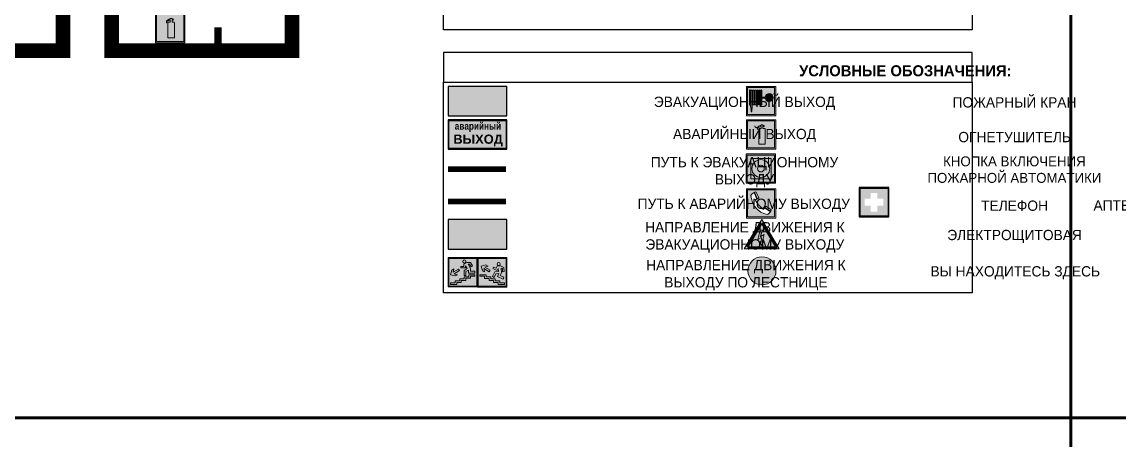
# Model space of a CAD drawing. Header units: millimetres. Extents: x 13114 to 67229, y 22859 to 38520.
# Drawn here: x 17581.7 to 17880.1, y 25457.3 to 25571.1 of the extents above; entities that cross this region are included whole.
import ezdxf

# ---------------------------------------------------------------- set-up
doc = ezdxf.new("R2010")
doc.units = ezdxf.units.MM
doc.linetypes.add('GOST2.303 4', pattern=[7, 5, -2, 0])
doc.layers.add('План_Штампы', color=7, linetype='Continuous')
doc.styles.add('обычный', font='arial.ttf')

# ---------------------------------------------------------------- blocks, each defined once
blk = doc.blocks.new('A$C3E6D3DDE')
at = {"lineweight": 5}
h = blk.add_hatch(color=40, dxfattribs=at)
h.paths.add_polyline_path([(24.1, 1.45), (16.46, -11.35), (31.74, -11.35)])
h.paths.add_polyline_path([(24.09, -0.46), (30.03, -10.41), (18.14, -10.41)], flags=16)
h.paths.add_polyline_path([(24.54, -3.08), (23.41, -6.02), (25.13, -5.01), (24.33, -8.5), (24.82, -8.27), (23.79, -9.86), (23.4, -8.04), (23.8, -8.43), (24.04, -6.29), (22.39, -7.25), (23.44, -3.08)], flags=0)
h = blk.add_hatch(color=256, dxfattribs=at)
h.paths.add_polyline_path([(24.37, 0.03, 0.567511), (23.82, 0.03), (17.59, -10.4, 0.582454), (17.86, -10.88), (30.32, -10.88, 0.582149), (30.6, -10.4)])
h.paths.add_polyline_path([(24.09, -0.46), (18.14, -10.41), (30.03, -10.41)], flags=16)
h.paths.add_polyline_path([(24.54, -3.08), (23.41, -6.02), (25.13, -5.01), (24.33, -8.5), (24.82, -8.27), (23.79, -9.86), (23.4, -8.04), (23.8, -8.43), (24.04, -6.29), (22.39, -7.25), (23.44, -3.08)], flags=0)
h = blk.add_hatch(color=40, dxfattribs=at)
h.paths.add_polyline_path([(24.09, -0.46), (18.14, -10.41), (30.03, -10.41)])
h.paths.add_polyline_path([(24.82, -8.27), (23.79, -9.86), (23.4, -8.04), (23.8, -8.43), (24.04, -6.29), (22.39, -7.25), (23.44, -3.08), (24.54, -3.08), (23.41, -6.02), (25.13, -5.01), (24.33, -8.5)], flags=16)
at = {"color": 40, "lineweight": 5}
for p, q in [((16.46, -11.35), (24.1, 1.45)), ((24.1, 1.45), (31.74, -11.35))]:
    blk.add_line(p, q, dxfattribs=at)
at = {"lineweight": 5}
for p, q in [((17.59, -10.4), (23.82, 0.03)), ((24.37, 0.03), (30.6, -10.4)), ((18.14, -10.41), (24.09, -0.46)), ((23.44, -3.08), (22.39, -7.25)), ((23.41, -6.02), (24.54, -3.08)), ((24.54, -3.08), (23.44, -3.08)), ((24.09, -0.46), (30.03, -10.41)), ((22.39, -7.25), (24.04, -6.29)), ((23.8, -8.43), (23.4, -8.04)), ((23.4, -8.04), (23.79, -9.86)), ((25.13, -5.01), (23.41, -6.02)), ((23.79, -9.86), (24.82, -8.27)), ((24.04, -6.29), (23.8, -8.43)), ((24.33, -8.5), (25.13, -5.01)), ((24.82, -8.27), (24.33, -8.5)), ((17.86, -10.88), (30.32, -10.88)), ((18.14, -10.41), (30.03, -10.41))]:
    blk.add_line(p, q, dxfattribs=at)
at = {"color": 50, "lineweight": 5}
blk.add_line((31.74, -11.35), (16.46, -11.35), dxfattribs=at)
blk = doc.blocks.new('A$C41C009D9')
at = {"true_color": 0xffffff}
blk.add_hatch(color=7, dxfattribs=at).paths.add_polyline_path([(0, 8), (-16, 8), (-16, 0), (0, 0)])
h = blk.add_hatch(color=126)
h.dxf.hatch_style = 1
h.paths.add_polyline_path([(-15.8, 7.8), (-15.8, 0.2), (-0.2, 0.2), (-0.2, 7.8)])
at = {"color": 126}
for points in [[(-16, 0), (0, 0), (0, 8), (-16, 8)], [(-16, 0), (0, 0), (0, 8), (-16, 8)], [(-15.8, 7.8), (-0.2, 7.8), (-0.2, 0.2), (-15.8, 0.2)]]:
    blk.add_lwpolyline(points, close=True, dxfattribs=at)
at = {"color": 7, "true_color": 0xffffff, "insert": (-15.8, 7.3), "char_height": 2.5, "width": 15.5999, "attachment_point": 1, "style": 'обычный'}
blk.add_mtext('\\pi1.6133;{\\fArial|b1|i0|c204|p34;\\H0.8x;\\W0.8;аварийный\\H1.25x;\\W1;\\P\\pi1.2327;ВЫХОД}', dxfattribs=at)
blk = doc.blocks.new('A$C32E8229D')
at = {"true_color": 0xffffff}
blk.add_hatch(color=7, dxfattribs=at).paths.add_polyline_path([(0, 0), (0, -8), (16, -8), (16, 0)])
h = blk.add_hatch(color=126)
h.paths.add_polyline_path([(0.2, -0.2), (15.8, -0.2), (15.8, -7.8), (0.2, -7.8)])
h.paths.add_polyline_path([(13.49, -2.05), (12.08, -2.05), (11.37, -2.63, 0.162397), (11.29, -2.84), (11.29, -3.63), (10.35, -3.63), (10.35, -4.05), (11.68, -4.05), (11.68, -3.48), (12.26, -4.28), (11.29, -5.1), (11.29, -6.78), (11.85, -6.78), (11.85, -5.44), (12.8, -4.64), (12.8, -5.94), (14.46, -5.94), (14.46, -5.39), (13.45, -5.39), (13.45, -3.97), (12.46, -2.59), (13.15, -2.59), (13.69, -3.34), (14.18, -3)], flags=16)
h.paths.add_polyline_path([(10.74, -1.82, 1), (11.8, -1.82, 1)], flags=16)
h.paths.add_polyline_path([(9.39, -3.59), (5.99, -3.59), (6.56, -3.03), (5.91, -3.03), (5.1, -3.83), (5.91, -4.64), (6.56, -4.64), (5.99, -4.09), (9.39, -4.09)], flags=16)
h.paths.add_polyline_path([(4.29, -1.08), (1.72, -1.08), (1.72, -6.6), (4.29, -6.6)], flags=16)
at = {"color": 126}
blk.add_lwpolyline([(16, -8), (0, -8), (0, 0), (16, 0)], close=True, dxfattribs=at)
blk = doc.blocks.new('A$C54414219')
at = {"true_color": 0xffffff}
h = blk.add_hatch(color=7, dxfattribs=at)
h.paths.add_polyline_path([(2.39, -9.45), (2.39, -18.3), (11.23, -18.3), (11.23, -9.45)], flags=0)
h.paths.add_polyline_path([(10.71, -13.87, -1), (2.92, -13.87, -1)], flags=0)
h.paths.add_polyline_path([(8.3, -13.87, -1), (5.33, -13.87, -1)], flags=0)
h.paths.add_polyline_path([(0.41, -7.47), (0.41, -20.27), (13.21, -20.27), (13.21, -7.47)])
h.paths.add_polyline_path([(0.92, -19.77), (12.71, -19.77), (12.71, -7.98), (0.92, -7.98)], flags=16)
h.paths.add_polyline_path([(11.23, -9.45), (11.23, -18.3), (2.39, -18.3), (2.39, -9.45)], flags=0)
at = {"lineweight": 5}
h = blk.add_hatch(color=242, dxfattribs=at)
h.paths.add_polyline_path([(12.71, -7.98), (0.92, -7.98), (0.92, -19.77), (12.71, -19.77)])
h.paths.add_polyline_path([(11.23, -18.3), (2.39, -18.3), (2.39, -9.45), (11.23, -9.45)], flags=16)
h.paths.add_polyline_path([(10.71, -13.87, -1), (2.92, -13.87, -1)], flags=0)
h.paths.add_polyline_path([(8.3, -13.87, -1), (5.33, -13.87, -1)], flags=0)
at = {"true_color": 0xffffff}
h = blk.add_hatch(color=7, dxfattribs=at)
h.paths.add_polyline_path([(2.39, -9.45), (2.39, -18.3), (11.23, -18.3), (11.23, -9.45)])
h.paths.add_polyline_path([(10.71, -13.87, -1), (2.92, -13.87, -1)], flags=16)
h.paths.add_polyline_path([(8.3, -13.87, -1), (5.33, -13.87, -1)], flags=0)
at = {"lineweight": 5}
h = blk.add_hatch(color=242, dxfattribs=at)
h.paths.add_polyline_path([(2.92, -13.87, 1), (10.71, -13.87, 1)])
h.paths.add_polyline_path([(8.3, -13.87, -1), (5.33, -13.87, -1)], flags=16)
at = {"color": 242, "lineweight": 5}
for p, q in [((0.41, -20.27), (0.41, -7.47)), ((0.41, -7.47), (13.21, -7.47)), ((0.41, -7.47), (13.21, -7.47)), ((13.21, -20.27), (13.21, -7.47)), ((0.41, -20.27), (13.21, -20.27))]:
    blk.add_line(p, q, dxfattribs=at)
for points in [[(0.92, -7.98), (12.71, -7.98), (12.71, -19.77), (0.92, -19.77)], [(2.39, -9.45), (11.23, -9.45), (11.23, -18.3), (2.39, -18.3)]]:
    blk.add_lwpolyline(points, close=True, dxfattribs=at)
for radius in [3.89, 1.49]:
    blk.add_circle((6.81, -13.87), radius, dxfattribs=at)
blk = doc.blocks.new('A$C456E1F9C')
at = {"lineweight": 5}
h = blk.add_hatch(color=242, dxfattribs=at)
h.paths.add_polyline_path([(0.51, -1.47), (0.51, -13.26), (12.29, -13.26), (12.29, -1.47)])
h.paths.add_polyline_path([(5.42, -4.95, -0.254479), (4.78, -5.4), (3.52, -2.53, -0.209735), (4.23, -2.4)], flags=16)
h.paths.add_polyline_path([(8.53, -8.6), (10.87, -10.17), (10.54, -10.76), (8.03, -9.13, -0.192251)], flags=16)
h.paths.add_polyline_path([(4.61, -5.49, 0.005518), (3.87, -5.72, 0.128647), (7.49, -10.01, 0.00809), (7.83, -9.33), (10.47, -10.97, -0.16736), (8.99, -12.25, -0.327862), (1.95, -3.95, -0.166952), (3.36, -2.62)], flags=16)
at = {"color": 242, "lineweight": 5}
for p, q in [((0, -13.77), (0, -0.97)), ((12.8, -0.97), (0, -0.97)), ((4.61, -5.49), (3.36, -2.62)), ((3.52, -2.53), (4.78, -5.4)), ((4.23, -2.4), (5.42, -4.95)), ((12.8, -13.77), (12.8, -0.97)), ((7.83, -9.33), (10.47, -10.97)), ((8.03, -9.13), (10.54, -10.76)), ((10.81, -10.12), (8.53, -8.6)), ((0, -13.77), (12.8, -13.77)), ((10.54, -10.76), (10.8, -10.3)), ((10.8, -10.3), (10.81, -10.12))]:
    blk.add_line(p, q, dxfattribs=at)
blk.add_lwpolyline([(0.51, -1.47), (12.29, -1.47), (12.29, -13.26), (0.51, -13.26)], close=True, dxfattribs=at)
for centre, radius, start, end in [((4.59, -5.34), 2.99, 114.2845, 152.1974), ((11.12, -3.31), 9.19, 183.9915, 256.6009), ((4.02, -3.27), 0.891, 76.3284, 123.7092), ((14.98, -39.1), 35.17, 107.1487, 108.4135), ((13.86, -0.94), 11.08, 205.5536, 234.8762), ((4.68, -4.59), 0.824, 276.9621, 334.0723), ((-13.31, 0.8), 23.44, 332.5487, 334.4027), ((8.94, -9.5), 0.989, 114.4092, 157.9388), ((7.87, -9.46), 3, 291.9291, 329.9329)]:
    blk.add_arc(centre, radius, start, end, dxfattribs=at)
blk = doc.blocks.new('A$C18900ED3')
h = blk.add_hatch(color=126)
h.paths.add_polyline_path([(-0.18, -0.18), (-7.02, -0.18), (-7.02, -7.02), (-0.18, -7.02)])
h.paths.add_polyline_path([(-5.89, -4.46), (-5.89, -2.77), (-4.46, -2.77), (-4.46, -1.31), (-2.77, -1.31), (-2.77, -2.77), (-1.33, -2.77), (-1.33, -4.46), (-2.77, -4.46), (-2.77, -5.89), (-4.46, -5.89), (-4.46, -4.46)], flags=16)
at = {"color": 126}
for p, q in [((-7.2, 0), (-7.2, -7.2)), ((0, 0), (-7.2, 0)), ((0, -7.2), (0, 0)), ((-7.02, -7.02), (-7.02, -0.18)), ((-7.02, -0.18), (-0.18, -0.18)), ((-0.18, -0.18), (-0.18, -7.02)), ((-7.2, -7.2), (0, -7.2)), ((-0.18, -7.02), (-7.02, -7.02))]:
    blk.add_line(p, q, dxfattribs=at)
blk = doc.blocks.new('A$C7B4425F7')
at = {"true_color": 0xffffff}
blk.add_hatch(color=7, dxfattribs=at).paths.add_polyline_path([(0, 0), (-16, 0), (-16, -8), (0, -8)])
h = blk.add_hatch(color=126)
h.paths.add_polyline_path([(-0.2, -0.2), (-15.8, -0.2), (-15.8, -7.8), (-0.2, -7.8)])
h.paths.add_polyline_path([(-11.76, -2.03), (-11.76, -3.66), (-11.17, -3.66, -0.568275), (-11.17, -6.18), (-12.58, -6.18), (-12.58, -2.03)], flags=16)
h.paths.add_polyline_path([(-13.33, -4.12, -0.495768), (-13.59, -6.18), (-15.03, -6.18), (-15.03, -2.03), (-13.59, -2.03, -0.487973)], flags=16)
h.paths.add_polyline_path([(-10.25, -2.03), (-9.48, -2.03), (-9.48, -6.18), (-10.25, -6.18)], flags=16)
h.paths.add_polyline_path([(-13.84, -3.69), (-14.24, -3.69), (-14.24, -3.03), (-13.9, -3.03, -0.692621)], flags=0)
h.paths.add_polyline_path([(-9.15, -2.03), (-8.4, -2.03), (-8.04, -3.07), (-7.68, -2.03), (-6.93, -2.03), (-7.64, -4.1), (-6.93, -6.18), (-7.68, -6.18), (-8.04, -5.14), (-8.4, -6.18), (-9.15, -6.18), (-8.44, -4.1)], flags=16)
h.paths.add_polyline_path([(-11.76, -4.46), (-11.42, -4.46, -0.692621), (-11.36, -5.12), (-11.76, -5.12)], flags=0)
h.paths.add_polyline_path([(-13.9, -5.2), (-14.24, -5.2), (-14.24, -4.55), (-13.84, -4.55, -0.708038)], flags=0)
edge = h.paths.add_edge_path(flags=16)
edge.add_ellipse((-5.51, -4.08), major_axis=(0, 2.05), ratio=0.586184, start_angle=0, end_angle=360)
edge = h.paths.add_edge_path(flags=0)
edge.add_ellipse((-5.51, -4.08), major_axis=(0, 1.14), ratio=0.454828, start_angle=0, end_angle=360)
h.paths.add_polyline_path([(-4.13, -4.96, 0.377264), (-3.48, -4.52, 0.0555), (-3.16, -2.03), (-1.66, -2.03), (-1.66, -4.96), (-0.96, -4.96), (-0.96, -7.01), (-1.75, -7.01), (-1.75, -6.18), (-3.3, -6.18), (-3.3, -7.02), (-4.13, -7.02)], flags=16)
h.paths.add_polyline_path([(-2.73, -2.91), (-2.28, -2.91), (-2.28, -4.96), (-3.05, -4.96, 0.079136)], flags=0)
at = {"color": 126}
blk.add_lwpolyline([(-16, -8), (0, -8), (0, 0), (-16, 0)], close=True, dxfattribs=at)
blk = doc.blocks.new('A$C37112FD5')
at = {"true_color": 0xf5f5ff}
h = blk.add_hatch(color=7, dxfattribs=at)
h.dxf.hatch_style = 1
h.paths.add_polyline_path([(12.8, -7.4), (0, -7.4), (0, -20.2), (12.8, -20.2)])
h.paths.add_polyline_path([(12.29, -7.91), (12.29, -19.69), (0.51, -19.69), (0.51, -7.91)], flags=16)
h.paths.add_polyline_path([(4.98, -9.04, -0.42597), (5.17, -9.22), (5.17, -12.25), (5.17, -15.29, -0.432244), (4.98, -15.47), (4.83, -15.47, -0.42597), (4.64, -15.29), (4.64, -12.25), (4.64, -9.22, -0.432244), (4.83, -9.04)], flags=0)
h.paths.add_polyline_path([(4.28, -9.22), (4.28, -12.25), (4.28, -15.29, -0.432244), (4.09, -15.47), (3.94, -15.47, -0.42597), (3.75, -15.29), (3.75, -12.25), (3.75, -9.22, -0.432244), (3.94, -9.04), (4.09, -9.04, -0.42597)], flags=0)
h.paths.add_polyline_path([(5.72, -9.04), (5.87, -9.04, -0.42597), (6.06, -9.22), (6.06, -12.25), (6.06, -15.29, -0.432244), (5.87, -15.47), (5.72, -15.47, -0.42597), (5.53, -15.29), (5.53, -12.25), (5.53, -9.22, -0.432244)], flags=0)
h.paths.add_polyline_path([(6.42, -8.9), (6.5, -8.9, -0.42597), (6.69, -9.08), (6.69, -12.03), (8.21, -12.03, -15.824349), (8.21, -12.47), (6.69, -12.47), (6.69, -15.42, -0.432244), (6.5, -15.6), (6.42, -15.6)], flags=0)
h.paths.add_polyline_path([(3.39, -9.22), (3.39, -12.25), (3.39, -15.29, -0.432244), (3.2, -15.47), (3.05, -15.47, -0.42597), (2.85, -15.29), (2.85, -12.25), (2.85, -9.22, -0.432244), (3.05, -9.04), (3.2, -9.04, -0.42597)], flags=0)
h.paths.add_polyline_path([(2.5, -9.22), (2.5, -16.71), (1.96, -16.71), (1.96, -9.22, -0.432244), (2.15, -9.04), (2.31, -9.04, -0.42597)], flags=0)
h.paths.add_polyline_path([(1.61, -8.9), (1.61, -15.6), (1.57, -15.6, -0.42597), (1.37, -15.42), (1.37, -12.03), (1.37, -9.09, -0.432244), (1.57, -8.9)], flags=0)
h.paths.add_polyline_path([(9.76, -10.81), (9.76, -12.03), (8.49, -12.03, -0.336371)], flags=0)
h.paths.add_polyline_path([(8.49, -12.47), (9.76, -12.47), (9.76, -13.7, -0.336371)], flags=0)
h.paths.add_polyline_path([(10.11, -10.81, -0.336371), (11.38, -12.03), (10.11, -12.03)], flags=0)
h.paths.add_polyline_path([(10.11, -12.47), (11.38, -12.47, -0.336371), (10.11, -13.7)], flags=0)
h.paths.add_polyline_path([(2.5, -16.84), (2.5, -17.05), (1.97, -17.05), (1.97, -16.84)], flags=0)
h.paths.add_polyline_path([(2.5, -17.24, -0.033778), (2.24, -18.6, -0.033778), (1.97, -17.24)], flags=0)
h = blk.add_hatch(color=242)
h.dxf.hatch_style = 1
h.paths.add_polyline_path([(12.29, -7.91), (0.51, -7.91), (0.51, -19.69), (12.29, -19.69)])
h.paths.add_polyline_path([(6.42, -15.6), (6.42, -8.9), (6.5, -8.9, -0.42597), (6.69, -9.08), (6.69, -12.03), (8.21, -12.03, -15.824349), (8.21, -12.47), (6.69, -12.47), (6.69, -15.42, -0.432244), (6.5, -15.6)], flags=16)
h.paths.add_polyline_path([(5.87, -15.47), (5.72, -15.47, -0.42597), (5.53, -15.29), (5.53, -12.25), (5.53, -9.22, -0.432244), (5.72, -9.04), (5.87, -9.04, -0.42597), (6.06, -9.22), (6.06, -12.25), (6.06, -15.29, -0.432244)], flags=16)
h.paths.add_polyline_path([(4.98, -15.47), (4.83, -15.47, -0.42597), (4.64, -15.29), (4.64, -12.25), (4.64, -9.22, -0.432244), (4.83, -9.04), (4.98, -9.04, -0.42597), (5.17, -9.22), (5.17, -12.25), (5.17, -15.29, -0.432244)], flags=16)
h.paths.add_polyline_path([(4.09, -15.47), (3.94, -15.47, -0.42597), (3.75, -15.29), (3.75, -12.25), (3.75, -9.22, -0.432244), (3.94, -9.04), (4.09, -9.04, -0.42597), (4.28, -9.22), (4.28, -12.25), (4.28, -15.29, -0.432244)], flags=16)
h.paths.add_polyline_path([(3.2, -15.47), (3.05, -15.47, -0.42597), (2.85, -15.29), (2.85, -12.25), (2.85, -9.22, -0.432244), (3.05, -9.04), (3.2, -9.04, -0.42597), (3.39, -9.22), (3.39, -12.25), (3.39, -15.29, -0.432244)], flags=16)
h.paths.add_polyline_path([(2.5, -17.05), (1.97, -17.05), (1.97, -16.84), (2.5, -16.84)], flags=16)
h.paths.add_polyline_path([(2.5, -17.24, -0.033778), (2.24, -18.6, -0.033778), (1.97, -17.24)], flags=16)
h.paths.add_polyline_path([(2.5, -16.71), (1.96, -16.71), (1.96, -9.22, -0.432244), (2.15, -9.04), (2.31, -9.04, -0.42597), (2.5, -9.22)], flags=16)
h.paths.add_polyline_path([(1.61, -15.6), (1.57, -15.6, -0.42597), (1.37, -15.42), (1.37, -12.03), (1.37, -9.09, -0.432244), (1.57, -8.9), (1.61, -8.9)], flags=16)
h.paths.add_polyline_path([(8.49, -12.47), (9.76, -12.47), (9.76, -13.7, -0.336371)], flags=0)
h.paths.add_polyline_path([(10.11, -13.7), (10.11, -12.47), (11.38, -12.47, -0.336371)], flags=0)
h.paths.add_polyline_path([(8.49, -12.03, -0.336371), (9.76, -10.81), (9.76, -12.03)], flags=0)
h.paths.add_polyline_path([(10.11, -12.03), (10.11, -10.81, -0.336371), (11.38, -12.03)], flags=0)
h = blk.add_hatch(color=7, dxfattribs=at)
h.dxf.hatch_style = 1
h.paths.add_polyline_path([(1.61, -8.9), (1.57, -8.9, 0.432244), (1.37, -9.09), (1.37, -12.03), (1.37, -15.42, 0.42597), (1.57, -15.6), (1.61, -15.6)])
h.paths.add_polyline_path([(2.5, -9.22, 0.42597), (2.31, -9.04), (2.15, -9.04, 0.432244), (1.96, -9.22), (1.96, -16.71), (2.5, -16.71)])
h.paths.add_polyline_path([(2.5, -16.84), (1.97, -16.84), (1.97, -17.05), (2.5, -17.05)])
h.paths.add_polyline_path([(2.5, -17.24), (1.97, -17.24, 0.033778), (2.24, -18.6, 0.033778)])
h.paths.add_polyline_path([(3.39, -12.25), (3.39, -9.22, 0.42597), (3.2, -9.04), (3.05, -9.04, 0.432244), (2.85, -9.22), (2.85, -12.25), (2.85, -15.29, 0.42597), (3.05, -15.47), (3.2, -15.47, 0.432244), (3.39, -15.29)])
h.paths.add_polyline_path([(4.28, -12.25), (4.28, -9.22, 0.42597), (4.09, -9.04), (3.94, -9.04, 0.432244), (3.75, -9.22), (3.75, -12.25), (3.75, -15.29, 0.42597), (3.94, -15.47), (4.09, -15.47, 0.432244), (4.28, -15.29)])
h.paths.add_polyline_path([(5.17, -12.25), (5.17, -9.22, 0.42597), (4.98, -9.04), (4.83, -9.04, 0.432244), (4.64, -9.22), (4.64, -12.25), (4.64, -15.29, 0.42597), (4.83, -15.47), (4.98, -15.47, 0.432244), (5.17, -15.29)])
h.paths.add_polyline_path([(6.06, -12.25), (6.06, -9.22, 0.42597), (5.87, -9.04), (5.72, -9.04, 0.432244), (5.53, -9.22), (5.53, -12.25), (5.53, -15.29, 0.42597), (5.72, -15.47), (5.87, -15.47, 0.432244), (6.06, -15.29)])
h.paths.add_polyline_path([(6.69, -12.47), (8.21, -12.47, 15.824349), (8.21, -12.03), (6.69, -12.03), (6.69, -9.08, 0.42597), (6.5, -8.9), (6.42, -8.9), (6.42, -15.6), (6.5, -15.6, 0.432244), (6.69, -15.42)])
h.paths.add_polyline_path([(8.49, -12.47), (9.76, -12.47), (9.76, -13.7, -0.336371)], flags=16)
h.paths.add_polyline_path([(8.49, -12.03, -0.336371), (9.76, -10.81), (9.76, -12.03)], flags=16)
h.paths.add_polyline_path([(10.11, -12.47), (11.38, -12.47, -0.336371), (10.11, -13.7)], flags=16)
h.paths.add_polyline_path([(10.11, -12.03), (10.11, -10.81, -0.336371), (11.38, -12.03)], flags=16)
h = blk.add_hatch(color=242)
h.dxf.hatch_style = 1
h.paths.add_polyline_path([(9.76, -10.81, 0.336371), (8.49, -12.03), (9.76, -12.03)])
h.paths.add_polyline_path([(10.11, -10.81), (10.11, -12.03), (11.38, -12.03, 0.336371)])
h.paths.add_polyline_path([(11.38, -12.47), (10.11, -12.47), (10.11, -13.7, 0.336371)])
h.paths.add_polyline_path([(9.76, -12.47), (8.49, -12.47, 0.336371), (9.76, -13.7)])
at = {"color": 242, "lineweight": 5}
for p, q in [((0, -20.2), (0, -7.4)), ((0, -7.4), (12.8, -7.4)), ((1.37, -12.03), (1.37, -9.08)), ((1.57, -8.9), (1.61, -8.9)), ((1.61, -8.9), (1.61, -15.6)), ((1.96, -16.71), (1.96, -9.22)), ((2.15, -9.04), (2.31, -9.04)), ((2.5, -16.71), (2.5, -9.22)), ((2.85, -12.25), (2.85, -9.22)), ((3.05, -9.04), (3.2, -9.04)), ((3.39, -12.25), (3.39, -9.22)), ((3.75, -12.25), (3.75, -9.22)), ((3.94, -9.04), (4.09, -9.04)), ((4.28, -12.25), (4.28, -9.22)), ((4.64, -12.25), (4.64, -9.22)), ((4.83, -9.04), (4.98, -9.04)), ((5.17, -12.25), (5.17, -9.22)), ((5.53, -12.25), (5.53, -9.22)), ((5.72, -9.04), (5.87, -9.04)), ((6.06, -12.25), (6.06, -9.22)), ((6.42, -8.9), (6.42, -15.6)), ((6.5, -8.9), (6.42, -8.9)), ((6.69, -12.03), (6.69, -9.08)), ((12.8, -20.2), (12.8, -7.4)), ((1.37, -12.03), (1.37, -15.42)), ((2.85, -12.25), (2.85, -15.29)), ((3.39, -12.25), (3.39, -15.29)), ((3.75, -12.25), (3.75, -15.29)), ((4.28, -12.25), (4.28, -15.29)), ((4.64, -12.25), (4.64, -15.29)), ((5.17, -12.25), (5.17, -15.29)), ((5.53, -12.25), (5.53, -15.29)), ((6.06, -12.25), (6.06, -15.29)), ((8.21, -12.03), (6.69, -12.03)), ((8.21, -12.47), (6.69, -12.47)), ((6.69, -12.47), (6.69, -15.42)), ((9.76, -12.03), (8.49, -12.03)), ((9.76, -12.47), (8.49, -12.47)), ((9.76, -10.81), (9.76, -12.03)), ((9.76, -12.47), (9.76, -13.7)), ((10.11, -10.81), (10.11, -12.03)), ((11.38, -12.03), (10.11, -12.03)), ((11.38, -12.47), (10.11, -12.47)), ((10.11, -12.47), (10.11, -13.7)), ((1.57, -15.6), (1.61, -15.6)), ((1.96, -16.71), (2.5, -16.71)), ((1.97, -16.84), (2.5, -16.84)), ((1.97, -17.05), (1.97, -16.84)), ((2.5, -17.05), (1.97, -17.05)), ((1.97, -17.24), (2.5, -17.24)), ((2.5, -16.84), (2.5, -17.05)), ((3.05, -15.47), (3.2, -15.47)), ((3.94, -15.47), (4.09, -15.47)), ((4.83, -15.47), (4.98, -15.47)), ((5.72, -15.47), (5.87, -15.47)), ((6.42, -15.6), (6.5, -15.6)), ((0, -20.2), (12.8, -20.2))]:
    blk.add_line(p, q, dxfattribs=at)
blk.add_lwpolyline([(0.51, -7.91), (12.29, -7.91), (12.29, -19.69), (0.51, -19.69)], close=True, dxfattribs=at)
for centre, radius, start, end in [((1.56, -9.09), 0.182, 87.1027, 180.6071), ((2.15, -9.22), 0.182, 87.1027, 180.6071), ((2.32, -9.22), 0.182, 359.3929, 92.8973), ((3.04, -9.22), 0.182, 87.1027, 180.6071), ((3.21, -9.22), 0.182, 359.3929, 92.8973), ((3.93, -9.22), 0.182, 87.1027, 180.6071), ((4.1, -9.22), 0.182, 359.3929, 92.8973), ((4.82, -9.22), 0.182, 87.1027, 180.6071), ((4.99, -9.22), 0.182, 359.3929, 92.8973), ((5.71, -9.22), 0.182, 87.1027, 180.6071), ((5.88, -9.22), 0.182, 359.3929, 92.8973), ((6.51, -9.09), 0.182, 359.3929, 92.8973), ((9.93, -12.25), 1.74, 187.2319, 172.7681), ((9.93, -12.25), 1.46, 96.9927, 171.3585), ((9.93, -12.25), 1.46, 188.6415, 263.0073), ((9.93, -12.25), 1.46, 8.6415, 83.0073), ((9.93, -12.25), 1.46, 276.9927, 351.3585), ((1.56, -15.42), 0.182, 179.3929, 272.8973), ((12.17, -15.98), 10.27, 187.041, 194.7793), ((-7.7, -15.98), 10.27, 345.2207, 352.959), ((3.04, -15.29), 0.182, 179.3929, 272.8973), ((3.21, -15.29), 0.182, 267.1027, 0.6071), ((3.93, -15.29), 0.182, 179.3929, 272.8973), ((4.1, -15.29), 0.182, 267.1027, 0.6071), ((4.82, -15.29), 0.182, 179.3929, 272.8973), ((4.99, -15.29), 0.182, 267.1027, 0.6071), ((5.71, -15.29), 0.182, 179.3929, 272.8973), ((5.88, -15.29), 0.182, 267.1027, 0.6071), ((6.51, -15.42), 0.182, 267.1027, 0.6071)]:
    blk.add_arc(centre, radius, start, end, dxfattribs=at)
blk = doc.blocks.new('A$C3AD82952')
at = {"true_color": 0xf5f5ff}
h = blk.add_hatch(color=7, dxfattribs=at)
h.dxf.hatch_style = 1
h.paths.add_polyline_path([(8.21, 8.73, 0.414214), (7.89, 9.05), (7.22, 9.05), (7.22, 9.92), (7.59, 9.92, 1), (7.57, 10.36), (7.22, 10.36), (7.22, 10.6), (6.43, 10.6), (6.43, 10.36), (6.01, 10.36), (4.74, 9.59), (4.74, 8.69), (4.98, 8.73), (4.98, 9.26), (6.12, 9.91), (6.43, 9.91), (6.43, 9.05), (5.76, 9.05, 0.414214), (5.44, 8.73), (5.44, 2.2), (8.21, 2.2)], flags=0)
h.paths.add_polyline_path([(12.8, 12.8), (0, 12.8), (0, 0), (12.8, 0)])
h.paths.add_polyline_path([(0.51, 12.29), (12.29, 12.29), (12.29, 0.51), (0.51, 0.51)], flags=16)
h.paths.add_polyline_path([(4.74, 9.59), (6.01, 10.36), (6.43, 10.36), (6.43, 10.6), (7.22, 10.6), (7.22, 10.36), (7.59, 10.36, -0.94586), (7.59, 9.92), (7.22, 9.92), (7.22, 9.05), (7.89, 9.05, -0.414214), (8.21, 8.73), (8.21, 2.2), (5.44, 2.2), (5.44, 8.73, -0.414214), (5.76, 9.05), (6.43, 9.05), (6.43, 9.91), (6.12, 9.91), (4.98, 9.26), (4.98, 8.73), (4.74, 8.69)], flags=0)
h = blk.add_hatch(color=242)
h.dxf.hatch_style = 1
h.paths.add_polyline_path([(12.29, 12.29), (0.51, 12.29), (0.51, 0.51), (12.29, 0.51)])
h.paths.add_polyline_path([(4.74, 8.69), (4.74, 9.59), (6.01, 10.36), (6.43, 10.36), (6.43, 10.6), (7.22, 10.6), (7.22, 10.36), (7.59, 10.36, -0.94586), (7.59, 9.92), (7.22, 9.92), (7.22, 9.05), (7.89, 9.05, -0.414214), (8.21, 8.73), (8.21, 2.2), (5.44, 2.2), (5.44, 8.73, -0.414214), (5.76, 9.05), (6.43, 9.05), (6.43, 9.91), (6.12, 9.91), (4.98, 9.26), (4.98, 8.73)], flags=16)
h = blk.add_hatch(color=7, dxfattribs=at)
h.dxf.hatch_style = 1
h.paths.add_polyline_path([(8.21, 8.73, 0.414214), (7.89, 9.05), (7.22, 9.05), (7.22, 9.92), (7.59, 9.92, 1), (7.57, 10.36), (7.22, 10.36), (7.22, 10.6), (6.43, 10.6), (6.43, 10.36), (6.01, 10.36), (4.74, 9.59), (4.74, 8.69), (4.98, 8.73), (4.98, 9.26), (6.12, 9.91), (6.43, 9.91), (6.43, 9.05), (5.76, 9.05, 0.414214), (5.44, 8.73), (5.44, 2.2), (8.21, 2.2)])
at = {"color": 242, "lineweight": 5}
for p, q in [((0, 0), (0, 12.8)), ((0, 12.8), (12.8, 12.8)), ((6.01, 10.36), (4.74, 9.59)), ((4.74, 9.59), (4.74, 8.69)), ((4.98, 9.26), (6.12, 9.91)), ((6.01, 10.36), (6.43, 10.36)), ((6.12, 9.91), (6.43, 9.91)), ((7.22, 10.6), (6.43, 10.6)), ((6.43, 10.6), (6.43, 10.36)), ((6.43, 9.91), (6.43, 9.05)), ((7.22, 10.36), (7.22, 10.6)), ((7.59, 10.36), (7.22, 10.36)), ((7.22, 9.05), (7.22, 9.92)), ((7.59, 9.92), (7.22, 9.92)), ((12.8, 0), (12.8, 12.8)), ((4.74, 8.69), (4.98, 8.73)), ((4.98, 8.73), (4.98, 9.26)), ((5.44, 2.2), (5.44, 8.73)), ((5.76, 9.05), (6.43, 9.05)), ((7.89, 9.05), (7.22, 9.05)), ((8.21, 2.2), (8.21, 8.73)), ((0, 0), (12.8, 0)), ((5.44, 2.2), (8.21, 2.2))]:
    blk.add_line(p, q, dxfattribs=at)
blk.add_lwpolyline([(0.51, 12.29), (12.29, 12.29), (12.29, 0.51), (0.51, 0.51)], close=True, dxfattribs=at)
for centre, radius, start, end in [((7.58, 10.14), 0.223, 273.1875, 86.8125), ((5.76, 8.73), 0.32, 90, 180), ((7.89, 8.73), 0.32, 0, 90)]:
    blk.add_arc(centre, radius, start, end, dxfattribs=at)
blk = doc.blocks.new('A$C7B8C2D5B')
at = {"lineweight": 0}
h = blk.add_hatch(color=5, dxfattribs=at)
h.dxf.hatch_style = 1
h.paths.add_polyline_path([(1.4, -3.02, 1), (-2.11, -3.02, 1)])
at = {"color": 5, "lineweight": 0}
blk.add_circle((-0.36, -3.02), 1.75, dxfattribs=at)
blk = doc.blocks.new('вниз 3')
at = {"lineweight": 0, "true_color": 0xffffff}
h = blk.add_hatch(color=7, dxfattribs=at)
h.dxf.hatch_style = 1
h.paths.add_polyline_path([(40997.5, -4475.69), (40997.25, -4475.28), (40995.76, -4476.15), (40995.97, -4475.23), (40995.39, -4475.56), (40995.05, -4476.83), (40996.33, -4477.17), (40996.91, -4476.83), (40996, -4476.55)], flags=0)
h.paths.add_polyline_path([(40999.81, -4473.95), (41000.22, -4473.95), (41000.64, -4474.67), (41001.03, -4474.43), (41000.46, -4473.49), (41000.42, -4473.49), (40999.43, -4473.49), (40998.68, -4473.92), (40998.68, -4474.57), (40997.88, -4474.57), (40997.88, -4475), (40999.14, -4475), (40999.14, -4474.43), (40999.14, -4474.38), (40999.59, -4475.15), (40998.72, -4475.67), (40998.72, -4477.06), (40999.24, -4477.06), (40999.24, -4475.96), (40999.95, -4475.56), (40999.95, -4476.43), (41001.61, -4476.43), (41001.61, -4475.88), (41000.47, -4475.88), (41000.47, -4475.12)], flags=0)
h.paths.add_polyline_path([(40999.2, -4473.24, 1), (40998.35, -4473.24, 1)], flags=0)
h.paths.add_polyline_path([(41000.46, -4477.26), (41001.69, -4477.26), (41001.69, -4476.84), (41000.03, -4476.84), (41000.03, -4477.39), (40998.78, -4477.39), (40998.78, -4477.95), (40997.53, -4477.95), (40997.53, -4478.5), (40996.29, -4478.5), (40996.29, -4479.06), (40995.05, -4479.06), (40995.05, -4479.48), (40995.29, -4479.48), (40996.72, -4479.48), (40996.72, -4478.92), (40997.97, -4478.92), (40997.97, -4478.36), (40999.2, -4478.36), (40999.2, -4477.81), (41000.46, -4477.81)], flags=0)
h.paths.add_polyline_path([(41002.37, -4472.17), (40994.37, -4472.17), (40994.37, -4480.17), (41002.37, -4480.17)])
h.paths.add_polyline_path([(41002.16, -4479.96), (40994.57, -4479.96), (40994.57, -4472.37), (41002.16, -4472.37)], flags=16)
h.paths.add_polyline_path([(41001.61, -4475.88), (41001.61, -4476.43), (40999.95, -4476.43), (40999.95, -4475.56), (40999.24, -4475.96), (40999.24, -4477.06), (40998.72, -4477.06), (40998.72, -4475.67), (40999.59, -4475.15), (40999.14, -4474.38), (40999.14, -4474.43), (40999.14, -4475), (40997.88, -4475), (40997.88, -4474.57), (40998.68, -4474.57), (40998.68, -4473.92), (40999.43, -4473.49), (41000.42, -4473.49), (41000.46, -4473.49), (41001.03, -4474.43), (41000.64, -4474.67), (41000.22, -4473.95), (40999.81, -4473.95), (41000.47, -4475.12), (41000.47, -4475.88)], flags=0)
h.paths.add_polyline_path([(41001.69, -4476.84), (41001.69, -4477.26), (41000.46, -4477.26), (41000.46, -4477.81), (40999.2, -4477.81), (40999.2, -4478.36), (40997.97, -4478.36), (40997.97, -4478.92), (40996.72, -4478.92), (40996.72, -4479.48), (40995.05, -4479.48), (40995.05, -4479.06), (40996.29, -4479.06), (40996.29, -4478.5), (40997.53, -4478.5), (40997.53, -4477.95), (40998.78, -4477.95), (40998.78, -4477.39), (41000.03, -4477.39), (41000.03, -4476.84)], flags=0)
h.paths.add_polyline_path([(40998.35, -4473.24, -1), (40999.2, -4473.24, -1)], flags=0)
h.paths.add_polyline_path([(40997.5, -4475.69), (40996, -4476.55), (40996.91, -4476.83), (40996.33, -4477.17), (40995.05, -4476.83), (40995.39, -4475.56), (40995.97, -4475.23), (40995.76, -4476.15), (40997.25, -4475.28)], flags=0)
at = {"lineweight": 0}
h = blk.add_hatch(color=126, dxfattribs=at)
h.dxf.hatch_style = 1
h.paths.add_polyline_path([(41002.16, -4472.37), (40994.57, -4472.37), (40994.57, -4479.96), (41002.16, -4479.96)])
h.paths.add_polyline_path([(40995.97, -4475.23), (40995.76, -4476.15), (40997.25, -4475.28), (40997.5, -4475.69), (40996, -4476.55), (40996.91, -4476.83), (40996.33, -4477.17), (40995.05, -4476.83), (40995.39, -4475.56)], flags=16)
h.paths.add_polyline_path([(40997.88, -4474.57), (40998.68, -4474.57), (40998.68, -4473.92), (40999.43, -4473.49), (41000.42, -4473.49), (41000.46, -4473.49), (41001.03, -4474.43), (41000.64, -4474.67), (41000.22, -4473.95), (40999.81, -4473.95), (41000.47, -4475.12), (41000.47, -4475.88), (41001.61, -4475.88), (41001.61, -4476.43), (40999.95, -4476.43), (40999.95, -4475.56), (40999.24, -4475.96), (40999.24, -4477.06), (40998.72, -4477.06), (40998.72, -4475.67), (40999.59, -4475.15), (40999.14, -4474.38), (40999.14, -4474.43), (40999.14, -4475), (40997.88, -4475)], flags=16)
h.paths.add_polyline_path([(40998.35, -4473.24, -1), (40999.2, -4473.24, -1)], flags=16)
h.paths.add_polyline_path([(40997.53, -4477.95), (40998.78, -4477.95), (40998.78, -4477.39), (41000.03, -4477.39), (41000.03, -4476.84), (41001.69, -4476.84), (41001.69, -4477.26), (41000.46, -4477.26), (41000.46, -4477.81), (40999.2, -4477.81), (40999.2, -4478.36), (40997.97, -4478.36), (40997.97, -4478.92), (40996.72, -4478.92), (40996.72, -4479.48), (40995.05, -4479.48), (40995.05, -4479.06), (40996.29, -4479.06), (40996.29, -4478.5), (40997.53, -4478.5)], flags=16)
at = {"lineweight": 0, "true_color": 0xffffff}
h = blk.add_hatch(color=7, dxfattribs=at)
h.dxf.hatch_style = 1
h.paths.add_polyline_path([(40999.2, -4473.24, 1), (40998.35, -4473.24, 1)])
h.paths.add_polyline_path([(40999.81, -4473.95), (41000.22, -4473.95), (41000.64, -4474.67), (41001.03, -4474.43), (41000.46, -4473.49), (41000.42, -4473.49), (40999.43, -4473.49), (40998.68, -4473.92), (40998.68, -4474.57), (40997.88, -4474.57), (40997.88, -4475), (40999.14, -4475), (40999.14, -4474.43), (40999.14, -4474.38), (40999.59, -4475.15), (40998.72, -4475.67), (40998.72, -4477.06), (40999.24, -4477.06), (40999.24, -4475.96), (40999.95, -4475.56), (40999.95, -4476.43), (41001.61, -4476.43), (41001.61, -4475.88), (41000.47, -4475.88), (41000.47, -4475.12)])
h.paths.add_polyline_path([(40999.2, -4477.81), (41000.46, -4477.81), (41000.46, -4477.26), (41001.69, -4477.26), (41001.69, -4476.84), (41000.03, -4476.84), (41000.03, -4477.39), (40998.78, -4477.39), (40998.78, -4477.95), (40997.53, -4477.95), (40997.53, -4478.5), (40996.29, -4478.5), (40996.29, -4479.06), (40995.05, -4479.06), (40995.05, -4479.48), (40995.29, -4479.48), (40996.72, -4479.48), (40996.72, -4478.92), (40997.97, -4478.92), (40997.97, -4478.36), (40999.2, -4478.36)])
h.paths.add_polyline_path([(40997.5, -4475.69), (40997.25, -4475.28), (40995.76, -4476.15), (40995.97, -4475.23), (40995.39, -4475.56), (40995.05, -4476.83), (40996.33, -4477.17), (40996.91, -4476.83), (40996, -4476.55)])
at = {"color": 126, "lineweight": 0}
for points in [[(40994.37, -4472.17), (41002.37, -4472.17), (41002.37, -4480.17), (40994.37, -4480.17)], [(40994.57, -4472.37), (41002.16, -4472.37), (41002.16, -4479.96), (40994.57, -4479.96)]]:
    blk.add_lwpolyline(points, close=True, dxfattribs=at)
for points in [[(40999.14, -4474.43), (40999.14, -4475), (40997.88, -4475), (40997.88, -4474.57), (40998.68, -4474.57), (40998.68, -4473.92), (40999.43, -4473.49), (41000.42, -4473.49), (41000.46, -4473.49), (41001.03, -4474.43), (41000.64, -4474.67), (41000.22, -4473.95), (40999.81, -4473.95), (41000.47, -4475.12), (41000.47, -4475.88), (41001.61, -4475.88), (41001.61, -4476.43), (40999.95, -4476.43), (40999.95, -4475.56), (40999.24, -4475.96), (40999.24, -4477.06), (40998.72, -4477.06), (40998.72, -4475.67), (40999.59, -4475.15), (40999.14, -4474.38), (40999.14, -4474.43)], [(40995.05, -4476.83), (40995.39, -4475.56), (40995.97, -4475.23), (40995.76, -4476.15), (40997.25, -4475.28), (40997.5, -4475.69), (40996, -4476.55), (40996.91, -4476.83), (40996.33, -4477.17), (40995.05, -4476.83)], [(40995.29, -4479.48), (40995.05, -4479.48), (40995.05, -4479.06), (40996.29, -4479.06), (40996.29, -4478.5), (40997.53, -4478.5), (40997.53, -4477.95), (40998.78, -4477.95), (40998.78, -4477.39), (41000.03, -4477.39), (41000.03, -4476.84), (41001.69, -4476.84), (41001.69, -4477.26), (41000.46, -4477.26), (41000.46, -4477.81), (40999.2, -4477.81), (40999.2, -4478.36), (40997.97, -4478.36), (40997.97, -4478.92), (40996.72, -4478.92), (40996.72, -4479.48), (40995.05, -4479.48)]]:
    blk.add_lwpolyline(points, dxfattribs=at)
blk.add_circle((40998.77, -4473.24), 0.426, dxfattribs=at)
blk = doc.blocks.new('вверх')
at = {"lineweight": 0, "true_color": 0xffffff}
h = blk.add_hatch(color=7, dxfattribs=at)
h.dxf.hatch_style = 1
h.paths.add_polyline_path([(40999.03, -4475.37), (41000.53, -4474.51), (40999.62, -4474.22), (41000.2, -4473.88), (41001.48, -4474.22), (41001.13, -4475.49), (41000.55, -4475.82), (41000.76, -4474.91), (40999.27, -4475.77)], flags=0)
h.paths.add_polyline_path([(40998.09, -4474.5), (40998.28, -4474.89), (40997.14, -4475.43), (40996.89, -4474.92), (40996.87, -4474.87), (40996.8, -4475.75), (40997.81, -4475.85), (40998.41, -4477.11), (40997.94, -4477.33), (40997.47, -4476.34), (40996.66, -4476.28), (40997.03, -4477.06), (40995.52, -4477.78), (40995.29, -4477.28), (40996.32, -4476.79), (40996, -4476.11), (40996.09, -4474.77), (40995.72, -4474.94), (40995.64, -4475.77), (40995.2, -4475.72), (40995.3, -4474.63), (40995.33, -4474.61), (40996.23, -4474.19), (40997.09, -4474.25), (40997.37, -4474.84)], flags=0)
h.paths.add_polyline_path([(40997.14, -4473.68, -1), (40996.29, -4473.68, -1)], flags=0)
h.paths.add_polyline_path([(41000.58, -4477.58), (41000.58, -4477.03), (41001.81, -4477.03), (41001.81, -4476.6), (41000.15, -4476.6), (41000.15, -4477.16), (40998.9, -4477.16), (40998.9, -4477.72), (40997.65, -4477.72), (40997.65, -4478.27), (40996.41, -4478.27), (40996.41, -4478.82), (40995.17, -4478.82), (40995.17, -4479.25), (40995.41, -4479.25), (40996.84, -4479.25), (40996.84, -4478.69), (40998.09, -4478.69), (40998.09, -4478.13), (40999.32, -4478.13), (40999.32, -4477.58)], flags=0)
h.paths.add_polyline_path([(41002.49, -4471.94), (40994.49, -4471.94), (40994.49, -4479.94), (41002.49, -4479.94)])
h.paths.add_polyline_path([(41002.28, -4479.72), (40994.69, -4479.72), (40994.69, -4472.14), (41002.28, -4472.14)], flags=16)
h.paths.add_polyline_path([(41001.81, -4476.6), (41001.81, -4477.03), (41000.58, -4477.03), (41000.58, -4477.58), (40999.32, -4477.58), (40999.32, -4478.13), (40998.09, -4478.13), (40998.09, -4478.69), (40996.84, -4478.69), (40996.84, -4479.25), (40995.17, -4479.25), (40995.17, -4478.82), (40996.41, -4478.82), (40996.41, -4478.27), (40997.65, -4478.27), (40997.65, -4477.72), (40998.9, -4477.72), (40998.9, -4477.16), (41000.15, -4477.16), (41000.15, -4476.6)], flags=0)
at = {"lineweight": 0}
h = blk.add_hatch(color=126, dxfattribs=at)
h.dxf.hatch_style = 1
h.paths.add_polyline_path([(40994.69, -4479.72), (41002.28, -4479.72), (41002.28, -4472.14), (40994.69, -4472.14)])
h.paths.add_polyline_path([(40999.03, -4475.37), (41000.53, -4474.51), (40999.62, -4474.22), (41000.2, -4473.88), (41001.48, -4474.22), (41001.13, -4475.49), (41000.55, -4475.82), (41000.76, -4474.91), (40999.27, -4475.77)], flags=16)
h.paths.add_polyline_path([(40997.09, -4474.25), (40997.37, -4474.84), (40998.09, -4474.5), (40998.28, -4474.89), (40997.14, -4475.43), (40996.89, -4474.92), (40996.87, -4474.87), (40996.8, -4475.75), (40997.81, -4475.85), (40998.41, -4477.11), (40997.94, -4477.33), (40997.47, -4476.34), (40996.66, -4476.28), (40997.03, -4477.06), (40995.52, -4477.78), (40995.29, -4477.28), (40996.32, -4476.79), (40996, -4476.11), (40996.09, -4474.77), (40995.72, -4474.94), (40995.64, -4475.77), (40995.2, -4475.72), (40995.3, -4474.63), (40995.33, -4474.61), (40996.23, -4474.19)], flags=16)
h.paths.add_polyline_path([(40996.29, -4473.68, -1), (40997.14, -4473.68, -1)], flags=16)
h.paths.add_polyline_path([(40997.65, -4477.72), (40998.9, -4477.72), (40998.9, -4477.16), (41000.15, -4477.16), (41000.15, -4476.6), (41001.81, -4476.6), (41001.81, -4477.03), (41000.58, -4477.03), (41000.58, -4477.58), (40999.32, -4477.58), (40999.32, -4478.13), (40998.09, -4478.13), (40998.09, -4478.69), (40996.84, -4478.69), (40996.84, -4479.25), (40995.17, -4479.25), (40995.17, -4478.82), (40996.41, -4478.82), (40996.41, -4478.27), (40997.65, -4478.27)], flags=16)
at = {"lineweight": 0, "true_color": 0xffffff}
h = blk.add_hatch(color=7, dxfattribs=at)
h.dxf.hatch_style = 1
h.paths.add_polyline_path([(40997.14, -4473.68, 1), (40996.29, -4473.68, 1)])
h.paths.add_polyline_path([(40998.28, -4474.89), (40998.09, -4474.5), (40997.37, -4474.84), (40997.09, -4474.25), (40996.23, -4474.19), (40995.33, -4474.61), (40995.3, -4474.63), (40995.2, -4475.72), (40995.64, -4475.77), (40995.72, -4474.94), (40996.09, -4474.77), (40996, -4476.11), (40996.32, -4476.79), (40995.29, -4477.28), (40995.52, -4477.78), (40997.03, -4477.06), (40996.66, -4476.28), (40997.47, -4476.34), (40997.94, -4477.33), (40998.41, -4477.11), (40997.81, -4475.85), (40996.8, -4475.75), (40996.87, -4474.87), (40996.89, -4474.92), (40997.14, -4475.43)])
h.paths.add_polyline_path([(40998.09, -4478.13), (40999.32, -4478.13), (40999.32, -4477.58), (41000.58, -4477.58), (41000.58, -4477.03), (41001.81, -4477.03), (41001.81, -4476.6), (41000.15, -4476.6), (41000.15, -4477.16), (40998.9, -4477.16), (40998.9, -4477.72), (40997.65, -4477.72), (40997.65, -4478.27), (40996.41, -4478.27), (40996.41, -4478.82), (40995.17, -4478.82), (40995.17, -4479.25), (40995.41, -4479.25), (40996.84, -4479.25), (40996.84, -4478.69), (40998.09, -4478.69)])
h.paths.add_polyline_path([(40999.03, -4475.37), (40999.27, -4475.77), (41000.76, -4474.91), (41000.55, -4475.82), (41001.13, -4475.49), (41001.48, -4474.22), (41000.2, -4473.88), (40999.62, -4474.22), (41000.53, -4474.51)])
at = {"color": 126, "lineweight": 0}
for points in [[(40994.49, -4471.94), (41002.49, -4471.94), (41002.49, -4479.94), (40994.49, -4479.94)], [(40994.69, -4472.14), (41002.28, -4472.14), (41002.28, -4479.72), (40994.69, -4479.72)]]:
    blk.add_lwpolyline(points, close=True, dxfattribs=at)
for points in [[(40996.89, -4474.92), (40997.14, -4475.43), (40998.28, -4474.89), (40998.09, -4474.5), (40997.37, -4474.84), (40997.09, -4474.25), (40996.23, -4474.19), (40995.33, -4474.61), (40995.3, -4474.63), (40995.2, -4475.72), (40995.64, -4475.77), (40995.72, -4474.94), (40996.09, -4474.77), (40996, -4476.11), (40996.32, -4476.79), (40995.29, -4477.28), (40995.52, -4477.78), (40997.03, -4477.06), (40996.66, -4476.28), (40997.47, -4476.34), (40997.94, -4477.33), (40998.41, -4477.11), (40997.81, -4475.85), (40996.8, -4475.75), (40996.87, -4474.87), (40996.89, -4474.92)], [(41001.48, -4474.22), (41001.13, -4475.49), (41000.55, -4475.82), (41000.76, -4474.91), (40999.27, -4475.77), (40999.03, -4475.37), (41000.53, -4474.51), (40999.62, -4474.22), (41000.2, -4473.88), (41001.48, -4474.22)], [(40995.41, -4479.25), (40995.17, -4479.25), (40995.17, -4478.82), (40996.41, -4478.82), (40996.41, -4478.27), (40997.65, -4478.27), (40997.65, -4477.72), (40998.9, -4477.72), (40998.9, -4477.16), (41000.15, -4477.16), (41000.15, -4476.6), (41001.81, -4476.6), (41001.81, -4477.03), (41000.58, -4477.03), (41000.58, -4477.58), (40999.32, -4477.58), (40999.32, -4478.13), (40998.09, -4478.13), (40998.09, -4478.69), (40996.84, -4478.69), (40996.84, -4479.25), (40995.17, -4479.25)]]:
    blk.add_lwpolyline(points, dxfattribs=at)
blk.add_circle((40996.71, -4473.68), 0.426, dxfattribs=at)

msp = doc.modelspace()

# ---------------------------------------------------------------- linework, layer by layer
at = {"color": 6, "lineweight": 100}
for points in [[(17266.97, 25463.3), (17866.97, 25463.3), (17866.97, 25858.3), (17266.97, 25858.3)], [(17866.97, 25463.3), (18466.97, 25463.3), (18466.97, 25858.3), (17866.97, 25858.3)], [(17266.97, 25068.3), (17866.97, 25068.3), (17866.97, 25463.3), (17266.97, 25463.3)], [(17866.97, 25068.3), (18466.97, 25068.3), (18466.97, 25463.3), (17866.97, 25463.3)]]:
    msp.add_lwpolyline(points, close=True, dxfattribs=at)
at = {"lineweight": 100}
for points, const_width in [([(17546.77, 25724.89), (17591.88, 25724.89), (17591.88, 25716.34), (17606.14, 25716.34), (17606.14, 25724.89), (17683.5, 25724.89), (17683.5, 25583.15), (17655.13, 25583.15), (17655.13, 25563.33), (17606.14, 25563.33), (17606.14, 25611.5), (17592.84, 25611.5), (17592.84, 25563.33), (17546.77, 25563.33)], 4), ([(17634.99, 25563.11), (17634.99, 25569.66)], 2)]:
    msp.add_lwpolyline(points, dxfattribs=dict(at, const_width=const_width))
for points in [[(17696.39, 25626.41), (17840.16, 25626.41), (17840.16, 25569.01), (17696.39, 25569.01)], [(17696.39, 25554.76), (17840.16, 25554.76), (17840.16, 25562.81), (17696.39, 25562.81)], [(17696.39, 25554.76), (17840.16, 25554.76), (17840.16, 25497.36), (17696.39, 25497.36)]]:
    msp.add_lwpolyline(points, close=True)
at = {"color": 126, "lineweight": 80, "true_color": 0x008754, "const_width": 1.5}
msp.add_lwpolyline([(17713.41, 25531.06), (17697.61, 25531.06)], dxfattribs=at)
at = {"color": 126, "linetype": 'GOST2.303 4', "lineweight": 80, "true_color": 0x008754, "const_width": 1.5}
msp.add_lwpolyline([(17713.41, 25522.26), (17697.61, 25522.26)], dxfattribs=at)

# ---------------------------------------------------------------- block references
for name, p, xscale, yscale, zscale in [('A$C3AD82952', (17618.02, 25565.46), 0.625, 0.625, 0.625), ('A$C37112FD5', (17778.75, 25558.2), 0.6249984004534781, 0.6249984004534781, 0.6249984004534781), ('A$C3AD82952', (17778.75, 25536.5), 0.625, 0.625, 0.625), ('A$C54414219', (17778.44, 25539.88), 0.625, 0.625, 0.625), ('A$C456E1F9C', (17778.75, 25526.33), 0.625, 0.625, 0.625), ('A$C18900ED3', (17817.48, 25526.05), 1.111111111007631, 1.111111111007631, 1.111111111007631), ('A$C3E6D3DDE', (17767.88, 25516.41), 0.625, 0.625, 0.625), ('A$C7B8C2D5B', (17783.78, 25509.93), 2.177419353276491, 2.177419353276491, 2.177419353276491)]:
    msp.add_blockref(name, p, dxfattribs=dict(xscale=xscale, yscale=yscale, zscale=zscale))
msp.add_blockref('A$C41C009D9', (17713.61, 25536.5))
at = {"color": 126, "true_color": 0x008754}
msp.add_blockref('вниз 3', (-23296.76, 29979.14), dxfattribs=at)
at = {"xscale": -1}
msp.add_blockref('вверх', (58708.1, 29978.9), dxfattribs=at)
at = {"layer": 'План_Штампы'}
msp.add_blockref('A$C7B4425F7', (17713.61, 25553.58), dxfattribs=at)
at = {"layer": 'План_Штампы', "color": 126, "true_color": 0x008754, "xscale": -1}
msp.add_blockref('A$C32E8229D', (17713.61, 25517.31), dxfattribs=at)

# ---------------------------------------------------------------- texts
at = {"lineweight": 0, "attachment_point": 5, "style": 'обычный'}
for s, insert, char_height, width in [('{\\fProxima Nova Rg|b1|i0|c204|p2;УСЛОВНЫЕ ОБОЗНАЧЕНИЯ:\\H1.1997x; }', (17821.98, 25557.82), 3, 175.1736), ('\\pi-8.4,l8.4,t8.4;{\\fProxima Nova Rg|b0|i0|c204|p2;ЭВАКУАЦИОННЫЙ ВЫХОД\\H1.6404x; }', (17778.24, 25548.98), 2.8, 126.6484), ('\\pi-8.4,l8.4,t8.4;{\\fProxima Nova Rg|b0|i0|c204|p2;ПОЖАРНЫЙ КРАН\\H1.6404x; }', (17851.69, 25549.22), 2.8, 126.6484), ('\\pi-8.4,l8.4,t8.4;{\\fProxima Nova Rg|b0|i0|c204|p2;АВАРИЙНЫЙ ВЫХОД\\H1.6404x; }', (17778.25, 25540.22), 2.8, 126.6484), ('\\pi-8.4,l8.4,t8.4;{\\fProxima Nova Rg|b0|i0|c204|p2;ОГНЕТУШИТЕЛЬ\\H1.1997x; }', (17851.72, 25539.77), 2.8, 126.6484), ('\\pi-8.4,l8.4,t8.4;{\\fProxima Nova Rg|b0|i0|c204|p2;ПУТЬ К ЭВАКУАЦИОННОМУ \\PВЫХОДУ }', (17778.24, 25530.22), 2.8, 126.6484), ('\\pi-8.1,l8.1,t8.1;{\\fProxima Nova Rg|b0|i0|c204|p2;КНОПКА ВКЛЮЧЕНИЯ\\PПОЖАРНОЙ АВТОМАТИКИ}', (17851.66, 25530.91), 2.7, 126.6484), ('\\pi-8.4,l8.4,t8.4;{\\fProxima Nova Rg|b0|i0|c204|p2;ПУТЬ К АВАРИЙНОМУ ВЫХОДУ \\H1.6404x; }', (17778.05, 25521.22), 2.8, 126.6484), ('\\pi-8.4,l8.4,t8.4;{\\fProxima Nova Rg|b0|i0|c204|p2;ТЕЛЕФОН\\H1.1997x; }', (17851.7, 25521.09), 2.8, 126.6484), ('\\pi-8.4,l8.4,t8.4;{\\fProxima Nova Rg|b0|i0|c204|p2;АПТЕЧКА\\H1.1667x; }', (17881.76, 25521.18), 2.8, 126.6484), ('\\pi-8.4,l8.4,t8.4;{\\fProxima Nova Rg|b0|i0|c204|p2;НАПРАВЛЕНИЕ ДВИЖЕНИЯ К \\PЭВАКУАЦИОННОМУ ВЫХОДУ}', (17778.34, 25512.49), 2.8, 126.6484), ('\\pi-8.4,l8.4,t8.4;{\\fProxima Nova Rg|b0|i0|c204|p2;ЭЛЕКТРОЩИТОВАЯ\\H1.1997x; }', (17851.71, 25512.72), 2.8, 126.6484), ('\\pi-8.4,l8.4,t8.4;{\\fProxima Nova Rg|b0|i0|c204|p2;НАПРАВЛЕНИЕ ДВИЖЕНИЯ К \\PВЫХОДУ ПО ЛЕСТНИЦЕ }', (17778.63, 25502.18), 2.8, 126.6484), ('\\pi-8.4,l8.4,t8.4;{\\fProxima Nova Rg|b0|i0|c204|p2;ВЫ НАХОДИТЕСЬ ЗДЕСЬ\\H1.1997x; }', (17851.9, 25502.83), 2.8, 126.6484)]:
    msp.add_mtext(s, dxfattribs=dict(at, insert=insert, char_height=char_height, width=width))

doc.saveas('drawing.dxf')
